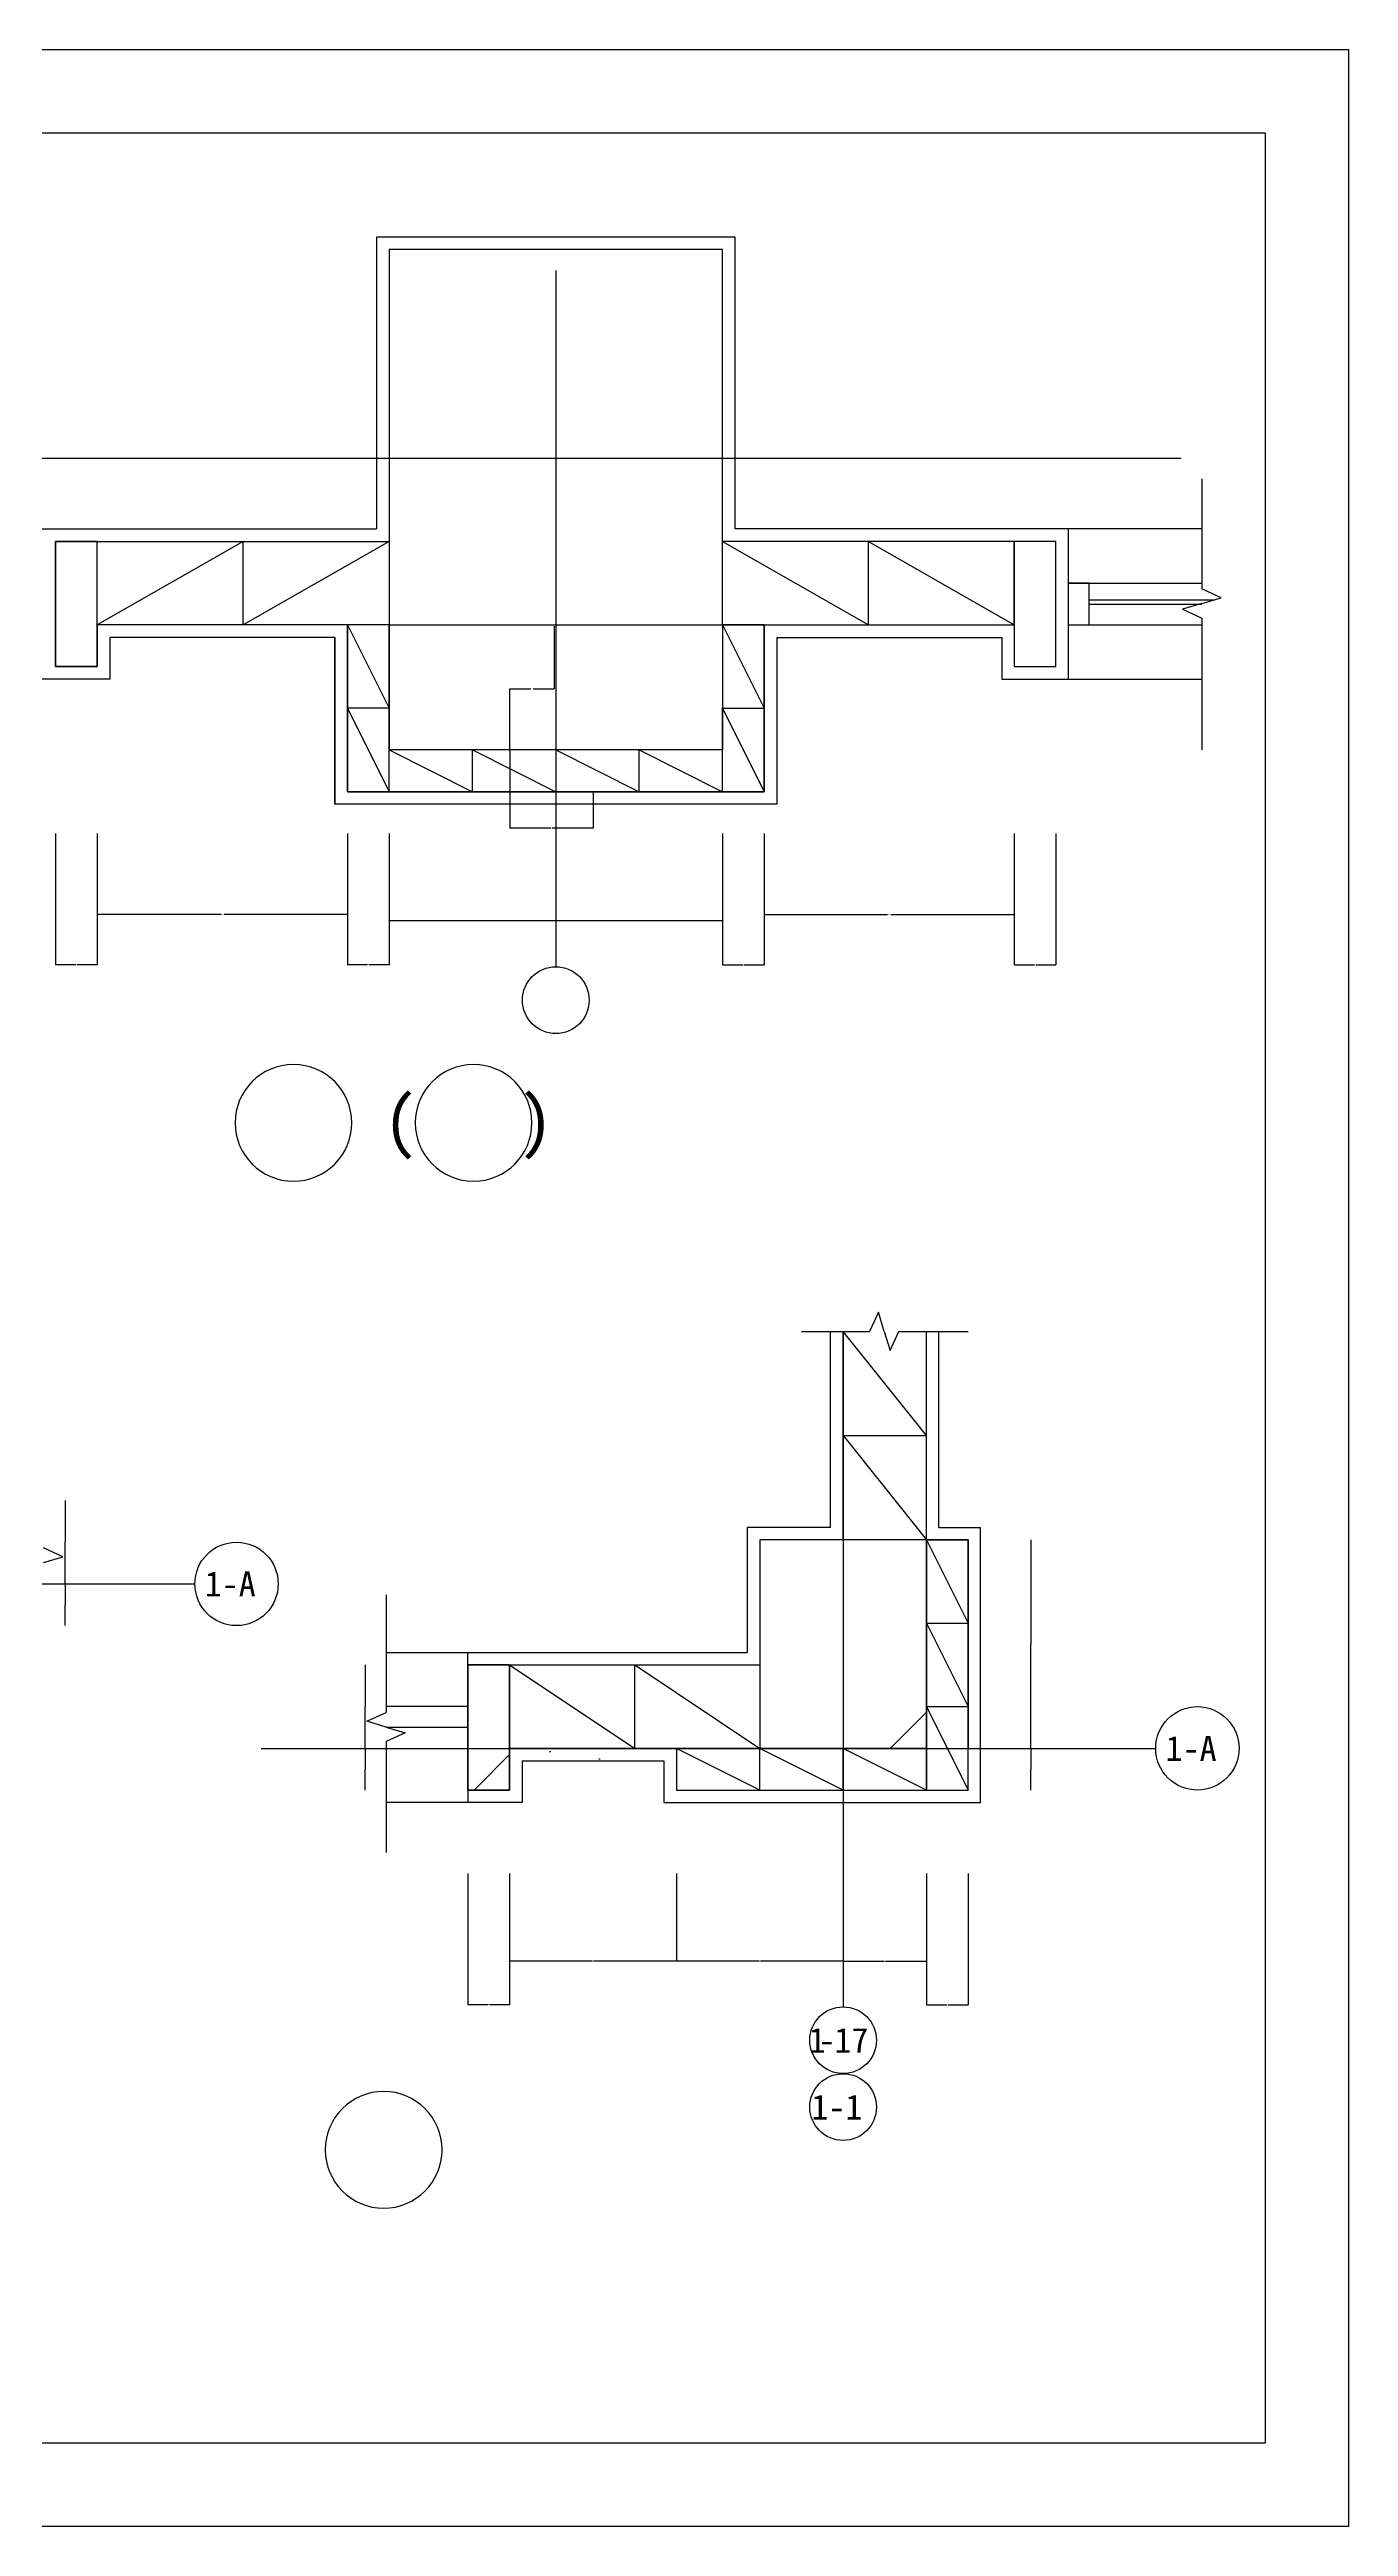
# Model space of a CAD drawing. Header units: metres. Extents: x -304948 to -288070, y -1095 to 10857.
# Drawn here: x -299665 to -296548, y 4917 to 10857 of the extents above; entities that cross this region are included whole.
import ezdxf

# ---------------------------------------------------------------- set-up
doc = ezdxf.new("R2010")
doc.units = ezdxf.units.M
for name, color, linetype in [('A', 230, 'Continuous'), ('DIM', 3, 'Continuous'), ('PUB_TEXT', 7, 'Continuous'), ('TK', 143, 'Continuous'), ('WALL', 7, 'Continuous')]:
    doc.layers.add(name, color=color, linetype=linetype)
doc.dimstyles.get("Standard").update_dxf_attribs({"dimtxt": 2.5, "dimasz": 2.5, "dimexe": 1.25, "dimexo": 0.625, "dimtad": 1, "dimcen": 2.5, "dimazin": 3, "dimtfac": 1, "dimtmove": 0, "dimatfit": 3})

# ---------------------------------------------------------------- blocks, each defined once
blk = doc.blocks.new('_INDEX1')
blk.add_lwpolyline([(-0.5, 0, 1), (0.5, 0, 1)], format="xyb", close=True)
blk = doc.blocks.new('*D9')
for p, q in [((-298850, 8977.14), (-298850, 8767.14)), ((-298050, 8977.14), (-298050, 8767.14)), ((-298451.5, 8767.14), (-298850.25, 8767.14)), ((-298049.75, 8767.14), (-298448.5, 8767.14))]:
    blk.add_line(p, q)
at = {"layer": 'Defpoints'}
for p in [(-298850, 8977.14), (-298050, 8977.14), (-298050, 8767.14)]:
    blk.add_point(p, dxfattribs=at)
at = {"layer": 'DIM', "insert": (-298450, 8767.14), "char_height": 1, "attachment_point": 5}
blk.add_mtext('800', dxfattribs=at)
blk = doc.blocks.new('*D10')
for p, q in [((-298050, 8977.14), (-298050, 8662.14)), ((-297950, 8977.14), (-297950, 8662.14)), ((-298049.75, 8662.14), (-298001.5, 8662.14)), ((-297998.5, 8662.14), (-297950.25, 8662.14))]:
    blk.add_line(p, q)
at = {"layer": 'Defpoints'}
for p in [(-298050, 8977.14), (-297950, 8977.14), (-298050, 8662.14)]:
    blk.add_point(p, dxfattribs=at)
at = {"layer": 'DIM', "insert": (-298000, 8662.14), "char_height": 1, "attachment_point": 5}
blk.add_mtext('100', dxfattribs=at)
blk = doc.blocks.new('*D11')
for p, q in [((-297950, 8977.14), (-297950, 8782.86)), ((-297350, 8977.14), (-297350, 8782.86)), ((-297949.75, 8782.86), (-297654, 8782.86)), ((-297646, 8782.86), (-297350.25, 8782.86))]:
    blk.add_line(p, q)
at = {"layer": 'Defpoints'}
for p in [(-297950, 8977.14), (-297350, 8977.14), (-297950, 8782.86)]:
    blk.add_point(p, dxfattribs=at)
at = {"layer": 'DIM', "insert": (-297650, 8782.86), "char_height": 1, "attachment_point": 5}
blk.add_mtext('600(300)', dxfattribs=at)
blk = doc.blocks.new('*D12')
for p, q in [((-297350, 8977.14), (-297350, 8662.14)), ((-297250, 8977.14), (-297250, 8662.14)), ((-297349.75, 8662.14), (-297301.5, 8662.14)), ((-297298.5, 8662.14), (-297250.25, 8662.14))]:
    blk.add_line(p, q)
at = {"layer": 'Defpoints'}
for p in [(-297350, 8977.14), (-297250, 8977.14), (-297350, 8662.14)]:
    blk.add_point(p, dxfattribs=at)
at = {"layer": 'DIM', "insert": (-297300, 8662.14), "char_height": 1, "attachment_point": 5}
blk.add_mtext('100', dxfattribs=at)
blk = doc.blocks.new('*D13')
for p, q in [((-299550, 8977.14), (-299550, 8782.86)), ((-298950, 8977.14), (-298950, 8782.86)), ((-299254, 8782.86), (-299550.25, 8782.86)), ((-298949.75, 8782.86), (-299246, 8782.86))]:
    blk.add_line(p, q)
at = {"layer": 'Defpoints'}
for p in [(-299550, 8977.14), (-298950, 8977.14), (-298950, 8782.86)]:
    blk.add_point(p, dxfattribs=at)
at = {"layer": 'DIM', "insert": (-299250, 8782.86), "char_height": 1, "attachment_point": 5}
blk.add_mtext('600(300)', dxfattribs=at)
blk = doc.blocks.new('*D14')
for p, q in [((-299650, 8977.14), (-299650, 8662.14)), ((-299550, 8977.14), (-299550, 8662.14)), ((-299601.5, 8662.14), (-299650.25, 8662.14)), ((-299549.75, 8662.14), (-299598.5, 8662.14))]:
    blk.add_line(p, q)
at = {"layer": 'Defpoints'}
for p in [(-299650, 8977.14), (-299550, 8977.14), (-299550, 8662.14)]:
    blk.add_point(p, dxfattribs=at)
at = {"layer": 'DIM', "insert": (-299600, 8662.14), "char_height": 1, "attachment_point": 5}
blk.add_mtext('100', dxfattribs=at)
blk = doc.blocks.new('*D15')
for p, q in [((-298950, 8977.14), (-298950, 8662.14)), ((-298850, 8977.14), (-298850, 8662.14)), ((-298901.5, 8662.14), (-298950.25, 8662.14)), ((-298849.75, 8662.14), (-298898.5, 8662.14))]:
    blk.add_line(p, q)
at = {"layer": 'Defpoints'}
for p in [(-298950, 8977.14), (-298850, 8977.14), (-298850, 8662.14)]:
    blk.add_point(p, dxfattribs=at)
at = {"layer": 'DIM', "insert": (-298900, 8662.14), "char_height": 1, "attachment_point": 5}
blk.add_mtext('100', dxfattribs=at)
blk = doc.blocks.new('*D40')
for p, q in [((-299626.88, 7177.38), (-299626.88, 7127.38)), ((-299627.13, 7127.38), (-299627.38, 7127.38)), ((-299626.88, 7077.38), (-299626.88, 7127.38)), ((-299626.88, 7127.38), (-299626.88, 7127.38)), ((-299626.63, 7127.38), (-299626.38, 7127.38))]:
    blk.add_line(p, q)
at = {"layer": 'Defpoints'}
for p in [(-299626.88, 7177.38), (-299626.88, 7127.38), (-299626.88, 7077.38)]:
    blk.add_point(p, dxfattribs=at)
at = {"layer": 'DIM', "insert": (-299626.88, 7128.505), "char_height": 1, "attachment_point": 5}
blk.add_mtext('0', dxfattribs=at)
blk = doc.blocks.new('*D41')
for p, q in [((-299626.88, 7377.38), (-299626.88, 7277.38)), ((-299627.13, 7277.38), (-299627.38, 7277.38)), ((-299626.88, 7177.38), (-299626.88, 7277.38)), ((-299626.88, 7277.38), (-299626.88, 7277.38)), ((-299626.63, 7277.38), (-299626.38, 7277.38))]:
    blk.add_line(p, q)
at = {"layer": 'Defpoints'}
for p in [(-299626.88, 7377.38), (-299626.88, 7277.38), (-299626.88, 7177.38)]:
    blk.add_point(p, dxfattribs=at)
at = {"layer": 'DIM', "insert": (-299626.88, 7278.505), "char_height": 1, "attachment_point": 5}
blk.add_mtext('0', dxfattribs=at)
blk = doc.blocks.new('*D42')
for p, q in [((-298160.69, 6482.93), (-298160.69, 6272.93)), ((-297760.69, 6482.93), (-297760.69, 6272.93)), ((-297962.19, 6272.93), (-298160.94, 6272.93)), ((-297760.44, 6272.93), (-297959.19, 6272.93))]:
    blk.add_line(p, q)
at = {"layer": 'Defpoints'}
for p in [(-298160.69, 6482.93), (-297760.69, 6482.93), (-297760.69, 6272.93)]:
    blk.add_point(p, dxfattribs=at)
at = {"layer": 'DIM', "insert": (-297960.69, 6272.93), "char_height": 1, "attachment_point": 5}
blk.add_mtext('400', dxfattribs=at)
blk = doc.blocks.new('*D43')
for p, q in [((-297760.69, 6482.93), (-297760.69, 6272.93)), ((-297560.69, 6482.93), (-297560.69, 6272.93)), ((-297760.44, 6272.93), (-297662.19, 6272.93)), ((-297659.19, 6272.93), (-297560.94, 6272.93))]:
    blk.add_line(p, q)
at = {"layer": 'Defpoints'}
for p in [(-297760.69, 6482.93), (-297560.69, 6482.93), (-297760.69, 6272.93)]:
    blk.add_point(p, dxfattribs=at)
at = {"layer": 'DIM', "insert": (-297660.69, 6272.93), "char_height": 1, "attachment_point": 5}
blk.add_mtext('200', dxfattribs=at)
blk = doc.blocks.new('*D44')
for p, q in [((-297560.69, 6482.93), (-297560.69, 6167.93)), ((-297460.69, 6482.93), (-297460.69, 6167.93)), ((-297560.44, 6167.93), (-297512.19, 6167.93)), ((-297509.19, 6167.93), (-297460.94, 6167.93))]:
    blk.add_line(p, q)
at = {"layer": 'Defpoints'}
for p in [(-297560.69, 6482.93), (-297460.69, 6482.93), (-297560.69, 6167.93)]:
    blk.add_point(p, dxfattribs=at)
at = {"layer": 'DIM', "insert": (-297510.69, 6167.93), "char_height": 1, "attachment_point": 5}
blk.add_mtext('100', dxfattribs=at)
blk = doc.blocks.new('*D45')
for p, q in [((-298660.69, 6482.93), (-298660.69, 6167.93)), ((-298560.69, 6482.93), (-298560.69, 6167.93)), ((-298612.19, 6167.93), (-298660.94, 6167.93)), ((-298560.44, 6167.93), (-298609.19, 6167.93))]:
    blk.add_line(p, q)
at = {"layer": 'Defpoints'}
for p in [(-298660.69, 6482.93), (-298560.69, 6482.93), (-298560.69, 6167.93)]:
    blk.add_point(p, dxfattribs=at)
at = {"layer": 'DIM', "insert": (-298610.69, 6167.93), "char_height": 1, "attachment_point": 5}
blk.add_mtext('100', dxfattribs=at)
blk = doc.blocks.new('*D46')
for p, q in [((-297310.69, 7282.93), (-297310.69, 7032.93)), ((-297310.94, 7032.93), (-297311.19, 7032.93)), ((-297310.69, 6782.93), (-297310.69, 7032.93)), ((-297310.69, 7032.93), (-297310.69, 7032.93)), ((-297310.44, 7032.93), (-297310.19, 7032.93))]:
    blk.add_line(p, q)
at = {"layer": 'Defpoints'}
for p in [(-297310.69, 7282.93), (-297310.69, 7032.93), (-297310.69, 6782.93)]:
    blk.add_point(p, dxfattribs=at)
at = {"layer": 'DIM', "insert": (-297310.69, 7034.055), "char_height": 1, "attachment_point": 5}
blk.add_mtext('0', dxfattribs=at)
blk = doc.blocks.new('*D47')
for p, q in [((-297310.69, 6782.93), (-297310.69, 6732.93)), ((-297310.94, 6732.93), (-297311.19, 6732.93)), ((-297310.69, 6682.93), (-297310.69, 6732.93)), ((-297310.69, 6732.93), (-297310.69, 6732.93)), ((-297310.44, 6732.93), (-297310.19, 6732.93))]:
    blk.add_line(p, q)
at = {"layer": 'Defpoints'}
for p in [(-297310.69, 6782.93), (-297310.69, 6732.93), (-297310.69, 6682.93)]:
    blk.add_point(p, dxfattribs=at)
at = {"layer": 'DIM', "insert": (-297310.69, 6734.055), "char_height": 1, "attachment_point": 5}
blk.add_mtext('0', dxfattribs=at)
blk = doc.blocks.new('*D48')
for p, q in [((-298560.69, 6482.93), (-298560.69, 6272.93)), ((-298160.69, 6482.93), (-298160.69, 6272.93)), ((-298362.19, 6272.93), (-298560.94, 6272.93)), ((-298160.44, 6272.93), (-298359.19, 6272.93))]:
    blk.add_line(p, q)
at = {"layer": 'Defpoints'}
for p in [(-298560.69, 6482.93), (-298160.69, 6482.93), (-298160.69, 6272.93)]:
    blk.add_point(p, dxfattribs=at)
at = {"layer": 'DIM', "insert": (-298360.69, 6272.93), "char_height": 1, "attachment_point": 5}
blk.add_mtext('400', dxfattribs=at)
blk = doc.blocks.new('*D49')
for p, q in [((-298907.21, 6782.93), (-298907.21, 6732.93)), ((-298907.46, 6732.93), (-298907.71, 6732.93)), ((-298907.21, 6682.93), (-298907.21, 6732.93)), ((-298907.21, 6732.93), (-298907.21, 6732.93)), ((-298906.96, 6732.93), (-298906.71, 6732.93))]:
    blk.add_line(p, q)
at = {"layer": 'Defpoints'}
for p in [(-298907.21, 6782.93), (-298907.21, 6732.93), (-298907.21, 6682.93)]:
    blk.add_point(p, dxfattribs=at)
at = {"layer": 'DIM', "insert": (-298907.21, 6734.055), "char_height": 1, "attachment_point": 5}
blk.add_mtext('0', dxfattribs=at)
blk = doc.blocks.new('*D50')
for p, q in [((-298907.21, 6982.93), (-298907.21, 6882.93)), ((-298907.46, 6882.93), (-298907.71, 6882.93)), ((-298907.21, 6782.93), (-298907.21, 6882.93)), ((-298907.21, 6882.93), (-298907.21, 6882.93)), ((-298906.96, 6882.93), (-298906.71, 6882.93))]:
    blk.add_line(p, q)
at = {"layer": 'Defpoints'}
for p in [(-298907.21, 6982.93), (-298907.21, 6882.93), (-298907.21, 6782.93)]:
    blk.add_point(p, dxfattribs=at)
at = {"layer": 'DIM', "insert": (-298907.21, 6884.055), "char_height": 1, "attachment_point": 5}
blk.add_mtext('0', dxfattribs=at)
blk = doc.blocks.new('*D165')
for p, q in [((-298560.55, 9174.26), (-298560.55, 8989.54)), ((-298360.55, 9074.26), (-298360.55, 8989.54)), ((-298462.05, 8989.54), (-298560.8, 8989.54)), ((-298360.3, 8989.54), (-298459.05, 8989.54))]:
    blk.add_line(p, q)
at = {"layer": 'Defpoints'}
for p in [(-298560.55, 9174.26), (-298360.55, 9074.26), (-298360.55, 8989.54)]:
    blk.add_point(p, dxfattribs=at)
at = {"layer": 'WALL', "insert": (-298460.55, 8989.54), "char_height": 1, "attachment_point": 5}
blk.add_mtext('200', dxfattribs=at)
blk = doc.blocks.new('*D166')
for p, q in [((-298453.86, 9474.14), (-298453.86, 9324.2)), ((-298560.55, 9174.26), (-298560.55, 9324.2)), ((-298560.3, 9324.2), (-298510.205, 9324.2)), ((-298504.205, 9324.2), (-298454.11, 9324.2))]:
    blk.add_line(p, q)
at = {"layer": 'Defpoints'}
for p in [(-298453.86, 9474.14), (-298560.55, 9324.2), (-298560.55, 9174.26)]:
    blk.add_point(p, dxfattribs=at)
at = {"layer": 'WALL', "insert": (-298507.205, 9324.2), "char_height": 1, "attachment_point": 5}
blk.add_mtext('106,69', dxfattribs=at)

msp = doc.modelspace()

# ---------------------------------------------------------------- hatches: boundary and pattern name
h = msp.add_hatch()
h.set_pattern_fill('ANSI31', scale=600)
h.paths.add_polyline_path([(-298050, 10377.14), (-298850, 10377.14), (-298850, 9477.14), (-298050, 9477.14)])
h = msp.add_hatch()
h.set_pattern_fill('AR-CONC', scale=40)
h.paths.add_polyline_path([(-298050, 10377.14), (-298850, 10377.14), (-298850, 9477.14), (-298050, 9477.14)])
h = msp.add_hatch()
h.set_pattern_fill('ANSI31', scale=400)
h.paths.add_polyline_path([(-299650, 9377.14), (-299550, 9377.14), (-299550, 9477.14), (-299550, 9677.14), (-299650, 9677.14)])
h = msp.add_hatch()
h.set_pattern_fill('ANSI31', scale=400)
h.paths.add_polyline_path([(-297250, 9677.14), (-297350, 9677.14), (-297350, 9477.14), (-297350, 9377.14), (-297250, 9377.14)])
h = msp.add_hatch()
h.set_pattern_fill('AR-SAND', scale=20)
h.paths.add_polyline_path([(-298660.69, 7012.93), (-298660.69, 6982.93), (-297960.69, 6982.93), (-297960.69, 7282.93), (-297760.69, 7282.93), (-297760.69, 7532.93), (-297760.69, 7782.93), (-297790.69, 7782.93), (-297790.69, 7312.93), (-297990.69, 7312.93), (-297990.69, 7012.93)])
h.paths.add_polyline_path([(-297560.69, 7282.93), (-297460.69, 7282.93), (-297460.69, 6782.93), (-297430.69, 6782.93), (-297430.69, 7312.93), (-297530.69, 7312.93), (-297530.69, 7782.93), (-297560.69, 7782.93)])
h.paths.add_polyline_path([(-297430.69, 6782.93), (-297460.69, 6782.93), (-297460.69, 6682.93), (-297560.69, 6682.93), (-297760.69, 6682.93), (-297760.69, 6652.93), (-297430.69, 6652.93)])
h.paths.add_polyline_path([(-298160.69, 6682.93), (-298160.69, 6782.93), (-298560.69, 6782.93), (-298560.69, 6682.93), (-298660.69, 6682.93), (-298660.69, 6652.93), (-298530.69, 6652.93), (-298530.69, 6752.93), (-298190.69, 6752.93), (-298190.69, 6652.93), (-297760.69, 6652.93), (-297760.69, 6682.93)])
h = msp.add_hatch()
h.set_pattern_fill('ANSI31', scale=600)
h.paths.add_polyline_path([(-297760.69, 7282.93), (-297960.69, 7282.93), (-297960.69, 6782.93), (-297760.69, 6782.93)])
h.paths.add_polyline_path([(-297760.69, 6782.93), (-297560.69, 6782.93), (-297560.69, 7282.93), (-297760.69, 7282.93)])
h = msp.add_hatch()
h.set_pattern_fill('AR-CONC', scale=40)
h.paths.add_polyline_path([(-297760.69, 7282.93), (-297960.69, 7282.93), (-297960.69, 6782.93), (-297760.69, 6782.93)])
h.paths.add_polyline_path([(-297560.69, 7282.93), (-297760.69, 7282.93), (-297760.69, 6782.93), (-297560.69, 6782.93)])
h = msp.add_hatch()
h.set_pattern_fill('ANSI31', scale=400)
h.paths.add_polyline_path([(-298660.69, 6782.93), (-298560.69, 6782.93), (-298560.69, 6982.93), (-298660.69, 6982.93)])
h.paths.add_polyline_path([(-298560.69, 6682.93), (-298560.69, 6782.93), (-298660.69, 6782.93), (-298660.69, 6682.93)])

# ---------------------------------------------------------------- linework, layer by layer
for p, q in [((-298020, 10407.14), (-298880, 10407.14)), ((-298880, 10407.14), (-298880, 9707.14)), ((-298020, 9707.14), (-298020, 10407.14)), ((-296900, 9827.14), (-296900, 9563.48)), ((-300000, 9707.14), (-298880, 9707.14)), ((-296900, 9707.14), (-298020, 9707.14)), ((-297220, 9347.14), (-297220, 9707.14)), ((-299200, 9677.14), (-299550, 9477.14)), ((-299200, 9477.14), (-299200, 9677.14)), ((-298850, 9677.14), (-299200, 9477.14)), ((-298050, 9677.14), (-297700, 9477.14)), ((-297700, 9477.14), (-297700, 9677.14)), ((-297700, 9677.14), (-297350, 9477.14)), ((-297170, 9577.14), (-297220, 9577.14)), ((-297220, 9577.14), (-296900, 9577.14)), ((-297170, 9477.14), (-297170, 9577.14)), ((-296853.82, 9542.08), (-296900, 9563.48)), ((-297170, 9537.14), (-296870.4, 9537.14)), ((-297170, 9527.14), (-296900, 9527.14)), ((-296900, 9528.34), (-296946.18, 9514.61)), ((-296946.18, 9514.61), (-296900, 9493.21)), ((-296900, 9528.34), (-296853.82, 9542.08)), ((-298980, 9447.14), (-299520, 9447.14)), ((-299520, 9447.14), (-299520, 9347.14)), ((-298980, 9047.14), (-298980, 9447.14)), ((-298980, 9447.14), (-298980, 9047.14)), ((-298950, 9477.14), (-298850, 9277.14)), ((-298050, 9477.14), (-297950, 9277.14)), ((-297920, 9447.14), (-297380, 9447.14)), ((-297920, 9447.14), (-297920, 9047.14)), ((-297380, 9447.14), (-297380, 9347.14)), ((-297220, 9477.14), (-297170, 9477.14)), ((-297220, 9477.14), (-296900, 9477.14)), ((-296900, 9493.21), (-296900, 9177.14)), ((-299520, 9347.14), (-300000, 9347.14)), ((-297380, 9347.14), (-296900, 9347.14)), ((-298950, 9277.14), (-298850, 9077.14)), ((-298850, 9277.14), (-298950, 9277.14)), ((-298050, 9277.14), (-297950, 9277.14)), ((-298050, 9277.14), (-297950, 9077.14)), ((-298850, 9177.14), (-298650, 9077.14)), ((-298850, 9077.14), (-298850, 9177.14)), ((-298650, 9177.14), (-298450, 9077.14)), ((-298650, 9077.14), (-298650, 9177.14)), ((-298450, 9177.14), (-298450, 9077.14)), ((-298450, 9177.14), (-298250, 9077.14)), ((-298450, 9177.14), (-298450, 9077.14)), ((-298250, 9077.14), (-298250, 9177.14)), ((-298250, 9177.14), (-298050, 9077.14)), ((-298050, 9077.14), (-298050, 9177.14)), ((-297920, 9047.14), (-298980, 9047.14)), ((-297860.69, 7782.93), (-297697.02, 7782.93)), ((-297790.69, 7312.93), (-297790.69, 7782.93)), ((-297560.69, 7532.93), (-297760.69, 7782.93)), ((-297675.62, 7829.12), (-297697.02, 7782.93)), ((-297661.89, 7782.93), (-297675.62, 7829.12)), ((-297661.89, 7782.93), (-297648.15, 7736.75)), ((-297648.15, 7736.75), (-297626.75, 7782.93)), ((-297626.75, 7782.93), (-297460.69, 7782.93)), ((-297530.69, 7312.93), (-297530.69, 7782.93)), ((-297760.69, 7532.93), (-297560.69, 7532.93)), ((-297760.69, 7532.93), (-297560.69, 7282.93)), ((-297990.69, 7312.93), (-297990.69, 7012.93)), ((-297790.69, 7312.93), (-297990.69, 7312.93)), ((-297530.69, 7312.93), (-297430.69, 7312.93)), ((-297430.69, 6652.93), (-297430.69, 7312.93)), ((-299632.85, 7242.31), (-299679.03, 7263.71)), ((-297560.69, 7282.93), (-297460.69, 7082.93)), ((-299679.03, 7228.58), (-299632.85, 7242.31)), ((-298857.21, 7151.3), (-298857.21, 6869.27)), ((-297560.69, 7082.93), (-297460.69, 7082.93)), ((-297560.69, 7082.93), (-297460.69, 6882.93)), ((-298857.21, 7012.93), (-297990.69, 7012.93)), ((-298660.69, 6982.93), (-298660.69, 7012.93)), ((-298560.69, 6982.93), (-298260.69, 6782.93)), ((-298260.69, 6782.93), (-298260.69, 6982.93)), ((-298260.69, 6982.93), (-297960.69, 6782.93)), ((-298903.39, 6847.87), (-298857.21, 6869.27)), ((-298857.21, 6834.13), (-298903.39, 6847.87)), ((-298660.69, 6882.93), (-298857.21, 6882.93)), ((-298857.21, 6834.13), (-298811.02, 6820.4)), ((-298660.69, 6832.93), (-298857.21, 6832.93)), ((-297560.69, 6882.93), (-297460.69, 6682.93)), ((-297560.69, 6882.93), (-297460.69, 6882.93)), ((-298811.02, 6820.4), (-298857.21, 6799)), ((-298857.21, 6799), (-298857.21, 6532.93)), ((-297960.69, 6682.93), (-298160.69, 6782.93)), ((-297960.69, 6682.93), (-297960.69, 6782.93)), ((-297760.69, 6682.93), (-297960.69, 6782.93)), ((-297760.69, 6682.93), (-297760.69, 6782.93)), ((-297560.69, 6682.93), (-297760.69, 6782.93)), ((-297560.69, 6782.93), (-297560.69, 6682.93)), ((-297560.69, 6682.93), (-297560.69, 6782.93)), ((-298530.69, 6752.93), (-298530.69, 6652.93)), ((-298530.69, 6752.93), (-298190.69, 6752.93)), ((-298190.69, 6752.93), (-298190.69, 6652.93)), ((-298530.69, 6652.93), (-298857.21, 6652.93)), ((-298660.69, 6682.93), (-298660.69, 6652.93)), ((-298190.69, 6652.93), (-297430.69, 6652.93))]:
    msp.add_line(p, q)
for centre, radius in [((-298450, 8577.14), 80), ((-299216.03, 7177.38), 100), ((-296910.69, 6782.93), 100), ((-297760.69, 6082.93), 80), ((-297760.69, 5922.69), 80)]:
    msp.add_circle(centre, radius)
at = {"layer": 'A'}
for p, q in [((-298450, 10327.14), (-298450, 8657.14)), ((-300600, 9877.14), (-296950, 9877.14)), ((-297760.69, 7782.93), (-297760.69, 6162.93)), ((-302067.38, 7177.38), (-299316.03, 7177.38)), ((-299157.21, 6782.93), (-297010.69, 6782.93))]:
    msp.add_line(p, q, dxfattribs=at)
at = {"layer": 'TK'}
for points in [[(-304948.23, 4916.92), (-304948.23, 10856.92), (-296548.23, 10856.92), (-296548.23, 4916.92)], [(-304448.23, 5116.92), (-304448.23, 10656.92), (-296748.23, 10656.92), (-296748.23, 5116.92)]]:
    msp.add_lwpolyline(points, close=True, dxfattribs=at)
msp.add_lwpolyline([(-304448.23, 10656.92), (-296748.23, 10656.92), (-296748.23, 5116.92), (-304448.23, 5116.92), (-304448.23, 10656.92)], dxfattribs=at)
at = {"layer": 'WALL'}
for points in [[(-298850, 10377.14), (-298850, 9477.14)], [(-298050, 10377.14), (-298850, 10377.14)], [(-298050, 9477.14), (-298050, 10377.14)], [(-299650, 9377.14), (-299650, 9677.14)], [(-299650, 9677.14), (-299550, 9677.14)], [(-299550, 9677.14), (-298850, 9677.14)], [(-299550, 9477.14), (-299550, 9677.14)], [(-297350, 9677.14), (-298050, 9677.14)], [(-297250, 9677.14), (-297350, 9677.14)], [(-297350, 9477.14), (-297350, 9677.14)], [(-297250, 9377.14), (-297250, 9677.14)], [(-299550, 9477.14), (-299550, 9377.14)], [(-298850, 9477.14), (-299550, 9477.14)], [(-298950, 9477.14), (-298950, 9077.14)], [(-298950, 9077.14), (-298950, 9477.14)], [(-298850, 9477.14), (-298850, 9177.14)], [(-298850, 9177.14), (-298850, 9477.14)], [(-298850, 9477.14), (-298050, 9477.14)], [(-298050, 9477.14), (-298050, 9177.14)], [(-298050, 9477.14), (-297350, 9477.14)], [(-297950, 9477.14), (-297950, 9077.14)], [(-297350, 9477.14), (-297350, 9377.14)], [(-299550, 9377.14), (-299650, 9377.14)], [(-297350, 9377.14), (-297250, 9377.14)], [(-298850, 9177.14), (-298850, 9277.14)], [(-298050, 9177.14), (-298050, 9277.14)], [(-298050, 9177.14), (-298850, 9177.14)], [(-297950, 9077.14), (-298950, 9077.14)], [(-298450, 9077.14), (-298650, 9077.14)], [(-298450, 9077.14), (-298250, 9077.14)], [(-297760.69, 7282.93), (-297760.69, 7782.93)], [(-297560.69, 7282.93), (-297560.69, 7782.93)], [(-297760.69, 7282.93), (-297760.69, 7532.93)], [(-297960.69, 7282.93), (-297960.69, 6782.93)], [(-297560.69, 7282.93), (-297960.69, 7282.93)], [(-297560.69, 6782.93), (-297560.69, 7282.93)], [(-297560.69, 7282.93), (-297460.69, 7282.93)], [(-297560.69, 7282.93), (-297460.69, 7282.93)], [(-297460.69, 7282.93), (-297460.69, 6782.93)], [(-298660.69, 6682.93), (-298660.69, 6982.93)], [(-298660.69, 6982.93), (-297960.69, 6982.93)], [(-298560.69, 6982.93), (-298560.69, 6782.93)], [(-298560.69, 6982.93), (-298560.69, 6782.93)], [(-298560.69, 6782.93), (-298560.69, 6682.93)], [(-297560.69, 6782.93), (-298560.69, 6782.93)], [(-298160.69, 6782.93), (-298160.69, 6682.93)], [(-297460.69, 6682.93), (-297460.69, 6782.93)], [(-298560.69, 6682.93), (-298660.69, 6682.93)], [(-298160.69, 6682.93), (-297560.69, 6682.93)], [(-297560.69, 6682.93), (-297460.69, 6682.93)]]:
    msp.add_lwpolyline(points, dxfattribs=at)
for points in [[(-298050, 10377.14), (-298850, 10377.14), (-298850, 9477.14), (-298050, 9477.14)], [(-299550, 9677.14), (-299650, 9677.14), (-299650, 9377.14), (-299550, 9377.14), (-299550, 9477.14)], [(-297250, 9677.14), (-297350, 9677.14), (-297350, 9477.14), (-297350, 9377.14), (-297250, 9377.14)], [(-297950, 9477.14), (-298050, 9477.14), (-298050, 9177.14), (-298850, 9177.14), (-298850, 9277.14), (-298850, 9477.14), (-298950, 9477.14), (-298950, 9077.14), (-297950, 9077.14)], [(-297460.69, 6782.93), (-297460.69, 7282.93), (-297560.69, 7282.93), (-297560.69, 6782.93), (-298160.69, 6782.93), (-298160.69, 6682.93), (-297560.69, 6682.93), (-297460.69, 6682.93)], [(-297560.69, 7282.93), (-297960.69, 7282.93), (-297960.69, 6782.93), (-297560.69, 6782.93)], [(-298560.69, 6982.93), (-298660.69, 6982.93), (-298660.69, 6682.93), (-298560.69, 6682.93), (-298560.69, 6782.93)]]:
    msp.add_lwpolyline(points, close=True, dxfattribs=at)

# ---------------------------------------------------------------- block references
at = {"layer": 'PUB_TEXT', "xscale": 280, "yscale": 280, "zscale": 280}
for p in [(-299079.48, 8282.94), (-298647.21, 8282.94), (-298862.92, 5820.18)]:
    msp.add_blockref('_INDEX1', p, dxfattribs=at)

# ---------------------------------------------------------------- texts
for s, height, p in [('(   )', 120, (-298864.07, 8227.14)), ('1-A', 60, (-299292.37, 7147.26)), ('1-A', 60, (-296987.03, 6752.81)), ('1', 60, (-297843.06, 6052.81)), ('-', 60, (-297820.14, 6052.81)), ('17', 60, (-297781.54, 6052.81)), ('1-1', 60, (-297837.03, 5892.57))]:
    msp.add_text(s, height=height).set_placement(p)

# ---------------------------------------------------------------- dimensions: what is measured, and where the dimension line sits
at = {"layer": 'DIM'}
for base, p1, p2, picture, middle in [((-299550, 8662.14), (-299550, 8977.14), (-299650, 8977.14), '*D14', (-299600, 8662.14)), ((-298850, 8662.14), (-298850, 8977.14), (-298950, 8977.14), '*D15', (-298900, 8662.14)), ((-298050, 8767.14), (-298050, 8977.14), (-298850, 8977.14), '*D9', (-298450, 8767.14)), ((-298050, 8662.14), (-298050, 8977.14), (-297950, 8977.14), '*D10', (-298000, 8662.14)), ((-297350, 8662.14), (-297350, 8977.14), (-297250, 8977.14), '*D12', (-297300, 8662.14)), ((-299626.88, 7277.38), (-299626.88, 7177.38), (-299626.88, 7377.38), '*D41', (-299626.88, 7278.505)), ((-297310.69, 7032.93), (-297310.69, 6782.93), (-297310.69, 7282.93), '*D46', (-297310.69, 7034.055)), ((-299626.88, 7127.38), (-299626.88, 7077.38), (-299626.88, 7177.38), '*D40', (-299626.88, 7128.505)), ((-298907.21, 6882.93), (-298907.21, 6782.93), (-298907.21, 6982.93), '*D50', (-298907.21, 6884.055)), ((-298907.21, 6732.93), (-298907.21, 6682.93), (-298907.21, 6782.93), '*D49', (-298907.21, 6734.055)), ((-297310.69, 6732.93), (-297310.69, 6782.93), (-297310.69, 6682.93), '*D47', (-297310.69, 6734.055)), ((-298560.69, 6167.93), (-298560.69, 6482.93), (-298660.69, 6482.93), '*D45', (-298610.69, 6167.93)), ((-298160.69, 6272.93), (-298160.69, 6482.93), (-298560.69, 6482.93), '*D48', (-298360.69, 6272.93)), ((-297760.69, 6272.93), (-297760.69, 6482.93), (-298160.69, 6482.93), '*D42', (-297960.69, 6272.93)), ((-297760.69, 6272.93), (-297760.69, 6482.93), (-297560.69, 6482.93), '*D43', (-297660.69, 6272.93)), ((-297560.69, 6167.93), (-297560.69, 6482.93), (-297460.69, 6482.93), '*D44', (-297510.69, 6167.93))]:
    dim = msp.add_linear_dim(base=base, p1=p1, p2=p2, dimstyle='Standard', dxfattribs=at)
    dim.commit()
    dim.dimension.update_dxf_attribs({"geometry": picture, "text_midpoint": middle})
for base, p1, p2, picture, middle in [((-298950, 8782.86), (-298950, 8977.14), (-299550, 8977.14), '*D13', (-299250, 8782.86)), ((-297950, 8782.86), (-297950, 8977.14), (-297350, 8977.14), '*D11', (-297650, 8782.86))]:
    dim = msp.add_linear_dim(base=base, p1=p1, p2=p2, text='600(300)', dimstyle='Standard', dxfattribs=at)
    dim.commit()
    dim.dimension.update_dxf_attribs({"geometry": picture, "text_midpoint": middle})
at = {"layer": 'WALL'}
for base, p1, p2, picture, middle in [((-298560.55, 9324.2), (-298560.55, 9174.26), (-298453.86, 9474.14), '*D166', (-298507.205, 9324.2)), ((-298360.55, 8989.54), (-298360.55, 9074.26), (-298560.55, 9174.26), '*D165', (-298460.55, 8989.54))]:
    dim = msp.add_linear_dim(base=base, p1=p1, p2=p2, dimstyle='Standard', dxfattribs=at)
    dim.commit()
    dim.dimension.update_dxf_attribs({"geometry": picture, "text_midpoint": middle})

doc.saveas('drawing.dxf')
